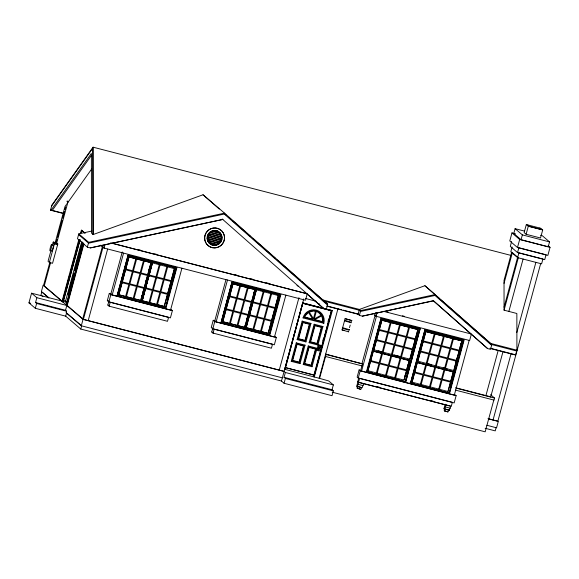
<?xml version="1.0" encoding="UTF-8"?>
<svg xmlns="http://www.w3.org/2000/svg" width="579" height="579" viewBox="0 0 579 579"><rect width="100%" height="100%" fill="white"/><g stroke="black" fill="none" stroke-linecap="round" stroke-linejoin="round"><path stroke-width="0.87" d="M320.187 346.228L320.18 347.132L319.47 347.697L318.595 347.501L318.211 346.691L318.609 345.88L319.485 345.67L320.317 346.343L320.31 347.241L319.601 347.813L318.725 347.617L318.341 346.807L318.739 345.989L319.622 345.786M357.243 386.2L361.68 387.612L360.775 389.356L357.142 388.154L357.243 386.2L356.845 386.092L358.741 377.544M357.583 388.531L357.684 386.577M444.382 408.767L448.819 410.178L447.914 411.922L444.281 410.721L444.382 408.767L443.984 408.658L445.186 404.236M444.715 411.097L444.824 409.143M323.82 323.299L323.075 322.206L323.314 320.462A10.024 9.872 -49.5 0 0 304.793 315.664L304.113 317.299L303.041 317.914L323.82 323.299A10.871 10.704 -49.5 0 0 316.272 310.149A10.871 10.704 -49.5 0 0 303.041 317.914M63.516 213.55L50.952 210.3L50.547 209.953L51.864 205.125L93.081 147.182L510.649 255.325M83.926 243.875L67.178 305.524L83.398 319.398L284.05 371.363L285.375 372.492L284.057 377.32L332.028 389.739L333.345 390.868L332.035 395.696L284.065 383.269L281.43 381.018L80.77 329.053L65.709 316.163L35.326 308.296L28.95 302.846L31.57 293.191L61.953 301.058M303.722 298.952L282.357 377.848L81.306 325.774L66.18 312.848L66.621 311.234L36.643 303.468L35.543 302.535L36.853 297.707L31.57 293.191M51.017 250.396L48.043 261.332L49.367 262.461L52.559 263.286L57.806 243.976L56.489 242.847M52.385 245.351L53.29 242.022L55.685 242.644M35.326 308.296L36.643 303.468M49.367 262.461L54.607 243.151L53.29 242.022M41.84 291.787L40.964 295.008L42.882 296.651M49.939 261.961L43.584 285.353L62.445 301.478L62.047 301.377L78.795 239.728M55.121 242.898L65.007 206.515L66.324 204.662M44.243 285.917L50.597 262.526M56.018 242.601L56.959 239.134M57.43 237.397L62.134 220.071M62.604 218.341L64.486 211.407M64.957 209.678L65.666 207.079M68.134 201.412L66.896 201.231L68.119 201.34L56.633 243.318M91.866 231.05L78.78 233.865L77.47 238.693L87.364 247.153L90.288 247.913L222.821 219.441L90.288 247.913M80.445 233.648L81.393 230.181L85.171 233.171M62.684 300.61L65.043 291.932M65.514 290.195L67.403 283.247M67.873 281.51L69.762 274.562M70.703 271.088L71.412 268.49M71.883 266.753L72.592 264.147M73.063 262.41L74.952 255.462M75.422 253.725L76.602 249.383M77.072 247.646L77.781 245.04M78.252 243.303L78.961 240.705M81.082 232.888L81.791 230.283M66.462 304.916L62.706 301.941L79.569 239.88M79.967 239.981L63.104 302.043L80.141 239.605M67.577 302.694L65.593 301L81.668 241.856M69.212 295.174L68.112 294.233L73.794 273.31L74.894 274.251M75.769 271.037L74.669 270.096L82.312 241.986M82.775 242.587L75.4 269.488L74.669 270.096M82.978 242.796L66.115 304.858L83.05 319.34L284.108 371.407M67.844 299.828L69.733 292.865M70.204 291.128L72.57 282.429M73.041 280.692L74.93 273.737M75.408 271.992L78.947 258.951M79.424 257.206L83.202 243.296M66.751 304.098L67.454 301.514M68.387 298.062L69.089 295.478M70.732 289.442L71.434 286.858M71.905 285.136L72.607 282.552M73.07 280.822L74.944 273.932M75.415 272.202L77.289 265.312M77.695 263.785L78.462 260.999M79.395 257.554L80.17 254.666M81.74 248.934L82.442 246.343M66.621 311.234L65.521 310.293L83.528 243.773M65.709 316.163L66.578 312.95L66.18 312.848M87.364 247.153L88.681 242.326L224.529 213.144L327.707 304.228L326.397 309.056M82.739 318.834L102.411 246.422M81.306 325.774L83.05 319.34M80.77 329.053L81.646 325.832L66.578 312.95M83.398 319.398L103.069 246.987M307.196 294.002L305.495 300.233L104.046 248.058L104.893 244.946M88.196 320.636L107.629 249.1M170.848 309.324L172.383 310.633L170.414 317.878L108.859 301.934L107.325 300.617L109.286 293.379L110.886 293.792L112.21 294.921L170.566 310.033L181.929 268.2M109.149 306.182L110.242 302.158L168.598 317.278L167.505 321.302L109.149 306.182L107.832 305.053L108.924 301.037L107.325 300.617M110.886 293.792L122.256 251.959M108.859 301.934L110.828 294.697L109.286 293.379M112.21 294.921L123.573 253.088M128.097 255.086L117.001 296.166L128.097 255.086L176.921 267.766L128.154 255.136M117.349 295.724L165.428 308.238L176.356 268.012L128.386 255.592L117.457 295.818L128.277 255.498M119.028 293.893L129.066 256.946L151.054 262.642L140.777 300.45L118.709 294.689M150.967 262.569L140.863 300.523L118.876 294.827L128.987 256.873M125.585 296.513L128.864 284.448L122.075 282.69M135.862 258.704L132.584 270.769L125.788 269.011M126.388 296.723L129.667 284.658L136.463 286.417L133.184 298.482M136.658 258.914L133.38 270.979L140.176 272.738L143.454 260.673M133.981 298.692L137.259 286.619L144.055 288.385M144.258 260.876L140.979 272.948L147.775 274.707M141.16 298.663L142.094 295.225M143.027 291.787L143.961 288.349M145.365 283.189L146.299 279.758M148.868 270.299L149.802 266.861M129.146 255.723L152.661 261.809L141.732 302.035L152.494 261.672M174.388 268.533L164.277 306.486L142.296 300.791L152.4 262.844M149.006 302.484L152.284 290.412L145.488 288.653M159.283 264.668L156.004 276.74L149.208 274.982M149.809 302.687L153.088 290.622L159.876 292.381L156.598 304.453M160.079 264.878L156.8 276.943L163.596 278.709L166.875 266.637M157.401 304.655L160.68 292.59L167.476 294.349M167.671 266.847L164.393 278.912L171.189 280.67M174.467 268.605L164.197 306.414L142.21 300.725L152.487 262.909L174.554 268.678M171.095 284.615L171.797 282.045M172.26 280.337L175.285 269.206M167.078 300.161L175.451 269.351M165.428 308.238L176.081 267.78L153.37 261.896M165.768 308.795L176.863 267.715M285.86 295.116L274.489 336.949L216.133 321.837L214.816 320.708L213.217 320.296L211.248 327.533L212.79 328.85L274.345 344.794L276.313 337.55L274.772 336.233M213.072 333.099L214.165 329.075L272.521 344.194L271.428 348.211L213.072 333.099L211.755 331.97L212.848 327.946M214.816 320.708L225.94 279.744M212.79 328.85L214.751 321.613L213.217 320.296M216.133 321.837L227.496 280.004M232.02 282.002L220.932 323.075L232.02 282.002L280.844 294.675L269.64 335.661M221.504 321.779L232.201 282.414L280.279 294.928L269.351 335.154L221.272 322.641M221.381 322.735L232.201 282.414M254.89 289.486L244.787 327.439L222.799 321.743L232.99 283.862L222.72 321.671L244.7 327.367L254.977 289.551L233.844 284.079M229.516 323.429L232.794 311.364L225.998 309.606M239.786 285.621L236.507 297.686L229.711 295.927M230.312 323.639L233.59 311.574L240.386 313.333L237.108 325.398M240.589 285.823L237.31 297.896L244.099 299.654L247.378 287.589M237.904 325.608L241.182 313.536L247.978 315.294M248.181 287.792L244.903 299.864L251.699 301.623M244.852 326.433L245.322 324.718M246.719 319.557L247.653 316.12M249.99 307.529L250.924 304.091M253.493 294.639L254.427 291.201M245.489 328.814L256.417 288.588L245.489 328.814L269.351 335.154M278.311 295.449L268.2 333.403L246.22 327.707L256.331 289.753M252.929 329.4L256.207 317.328L249.411 315.569M263.206 291.584L259.928 303.657L253.132 301.891M253.732 329.603L257.011 317.538L263.807 319.297L260.528 331.362M264.002 291.794L260.724 303.859L267.52 305.618L270.798 293.553M261.324 331.572L264.603 319.507L271.399 321.265M271.602 293.763L268.323 305.828L275.112 307.587M278.39 295.522L268.12 333.33L246.133 327.642L256.41 289.826L278.477 295.587M275.951 308.108L276.653 305.538M277.117 303.823L278.977 296.976M270.769 327.931L279.671 294.414M269.076 334.923L280.004 294.697M279.252 370.119L298.93 297.715M281.43 381.018L282.357 377.848M302.795 302.976L284.767 369.351L302.745 302.933L332.375 310.641L302.745 302.933M285.107 369.409L302.759 303.201L330.667 310.431M284.065 383.269L285.382 378.449L284.057 377.32M291.237 361.354L296.26 342.855L305.053 345.127L300.031 363.634L291.237 361.354L292.2 360.71L296.788 343.817L296.26 342.855M297.136 339.634L302.166 321.128L310.959 323.408L305.929 341.914L297.136 339.634L298.098 338.99L302.687 322.098L302.166 321.128M300.031 363.634L299.394 362.577L303.982 345.677L305.053 345.127M305.929 341.914L305.292 340.857L309.888 323.958L310.959 323.408M303.23 364.466L308.252 345.96L317.046 348.24L312.023 366.739L303.23 364.466L304.192 363.815L308.781 346.922L308.252 345.96M309.128 342.739L314.158 324.24L322.952 326.513L317.922 345.019L309.128 342.739L310.091 342.095L314.679 325.203L314.158 324.24M312.023 366.739L311.386 365.682L315.975 348.79L317.046 348.24M317.922 345.019L317.285 343.962L321.873 327.063L322.952 326.513M322.829 340.72L323.538 338.107M328.025 321.584L328.734 318.978M313.941 374.924L331.427 310.561M314.05 375.018L285.273 367.564L314.325 375.25L331.535 310.655L313.89 376.857M332.317 310.59L314.288 376.965M332.028 389.739L333.338 384.912L328.72 380.96L319.138 378.253L337.955 308.752M319.521 378.579L326.107 354.471L325.644 354.073L362.483 363.887L361.933 365.899L325.564 356.483M348.442 331.557L348.775 331.912L342.051 329.9L345.106 318.638L351.837 320.578L345.106 318.638M349.506 327.634L350.208 325.072M351.504 320.296L351.185 322.264L344.671 320.245M433.541 300.848L362.345 316.141L359.429 315.381L358.112 314.259L359.421 309.432L424.914 285.708L491.846 344.512L490.536 349.34L487.612 348.58L433.57 300.942M359.429 315.381L360.739 310.561L435.256 294.552M469.185 340.365L454.32 395.073L361.586 371.052L359.11 369.887L357.142 377.132L358.242 378.073L454.168 402.912L456.136 395.674L455.036 394.733M471.335 334.278L469.634 340.517L376.104 316.293L374.729 315.114L375.387 312.703M362.013 363.489L375.127 315.222L374.729 315.114M358.242 378.073L360.21 370.828L359.11 369.887M360.71 370.299L361.933 365.899M376.104 316.293L377.161 312.392M358.524 382.321L359.617 378.297L452.351 402.311L451.258 406.335L358.524 382.321L357.648 381.568M361.586 371.052L376.451 316.351L375.127 315.222M363.67 383.616L362.136 387.756L357.337 386.519L358.871 382.372L450.802 406.183L449.275 410.33L443.984 408.658M420.202 328.539L405.553 382.444L420.202 328.539L380.975 318.349L366.326 372.254M372.688 349.911L381.156 318.761L419.637 328.792L405.206 381.887L366.536 371.913L370.075 372.862M366.84 371.95L381.156 318.761M379.636 328.691L381.945 320.209L418.002 329.596L409.954 359.197L373.896 349.81L379.404 329.538L387.8 331.709L390.333 322.38M381.858 320.136L373.817 349.745M376.401 372.927L378.934 363.59L370.546 361.419M381.691 353.458L379.158 362.787L370.763 360.616M382.292 351.989L384.825 342.652L376.437 340.481M377.197 373.129L379.737 363.8L388.133 365.971L385.592 375.308M382.487 353.66L379.954 362.997L388.35 365.168L390.883 355.832M383.088 352.191L385.628 342.862L394.024 345.033L391.484 354.37M391.136 322.59L388.603 331.919L396.991 334.09L399.532 324.761M386.396 375.51L388.929 366.181L397.324 368.353L394.784 377.682M391.686 356.042L389.146 365.378L397.541 367.549L400.075 358.213M392.287 354.572L394.82 345.243L403.216 347.414L400.682 356.751M400.328 324.971L397.795 334.3L406.19 336.471L408.723 327.142M395.587 377.892L398.12 368.562L406.516 370.734M400.878 358.423L398.338 367.752L406.733 369.93M401.479 356.954L404.012 347.624L412.407 349.796M409.519 327.352L406.986 336.681L415.382 338.853M404.591 377.457L405.51 374.07M407.117 368.143L408.036 364.756M403.983 380.063L409.273 360.594M409.353 360.666L373.296 351.279L368.005 370.748L404.062 380.135L409.187 360.529M417.835 329.451L409.787 359.06M406.827 373.94L410.489 360.471M405.206 381.887L410.663 360.572L372.29 350.635L410.829 360.717L419.529 328.698M411.112 358.908L413.471 350.23M413.942 348.5L415.823 341.559M416.301 339.83L418.183 332.889M424.943 329.733L410.352 383.682L424.943 329.733L464.17 339.924L449.47 393.785M425.124 330.146L416.424 362.164L454.797 372.102L463.497 340.083L425.124 330.146L463.605 340.177L449.181 393.279L409.635 383.074L412.306 383.797M410.808 383.341L425.232 330.24M411.973 382.14L448.03 391.527L453.321 372.051L417.264 362.664L412.06 382.205L417.032 363.518M425.681 332.44L417.864 361.202L453.922 370.589L461.803 340.843M425.826 331.521L417.785 361.13M420.368 384.311L422.902 374.975L414.513 372.804M425.659 364.842L423.126 374.172L414.73 372M426.26 363.373L428.793 354.044L420.405 351.866M434.308 333.765L431.768 343.101L423.372 340.922M421.165 384.514L423.705 375.185L432.1 377.356L429.56 386.692M426.455 365.045L423.922 374.381L432.318 376.553L434.851 367.224M427.063 363.583L429.596 354.247L437.992 356.425L435.451 365.754M435.104 333.974L432.571 343.304L440.959 345.482L443.5 336.146M430.363 386.895L432.897 377.566L441.292 379.737L438.759 389.074M435.654 367.426L433.114 376.763L441.509 378.934L444.042 369.605M436.255 365.964L438.788 356.628L447.183 358.806L444.65 368.135M444.296 336.356L441.763 345.685L450.158 347.863L452.691 338.527M439.555 389.276L442.088 379.947L450.484 382.118M444.846 369.807L442.313 379.144L450.701 381.315M445.446 368.345L447.98 359.009L456.375 361.18M453.487 338.737L450.954 348.066L459.35 350.244M447.951 391.455L453.241 371.986M455.181 365.219L456.122 361.737M456.831 359.125L457.779 355.644M460.146 346.937L461.094 343.448M450.795 385.325L453.994 373.542M449.181 393.279L454.631 371.964L417.126 362.251M454.848 371.161L455.789 367.687M456.73 364.22L457.678 360.753M459.089 355.549L460.971 348.616M461.441 346.879L463.33 339.945L462.997 339.663M444.477 409.085L446.011 404.938M515.448 233.793L511.974 232.896L509.788 240.944L517.488 247.523L547.864 255.39L550.05 247.349L548.125 245.699M511.604 241.544L510.294 246.372L517.554 252.582L544.73 259.616L546.048 254.789L518.864 247.754L517.554 252.582M524.444 231.093L515.107 228.669L513.79 233.496L521.049 239.706L548.233 246.748L549.543 241.921L542.284 235.711L540.583 235.269M512.111 246.972L510.801 251.8L517.619 257.633L541.604 263.843L542.914 259.016L518.936 252.806L517.619 257.633M504.027 283.377L512.372 252.668M517.488 247.523L519.674 239.482L511.974 232.896M521.049 239.706L522.359 234.879L515.107 228.669M526.325 224.543L524.14 232.584L526.116 234.278L540.511 238.005L542.697 229.957L540.714 228.264L526.325 224.543L528.301 226.23L542.697 229.957M504.063 307.203L517.648 257.177M504.063 310.178L518.314 257.742L511.713 252.104L504.027 280.402L504.063 310.178L516.859 313.492L516.909 350.215L515.592 355.043L490.066 348.428M526.116 234.278L528.301 226.23M485.926 395.58L498.193 350.425M508.861 311.422L523.105 258.987M455.615 387.727L490.724 396.825L502.992 351.67M493.815 400.038L485.18 431.818L332.216 392.2M490.608 394.704L494.589 398.106L494.039 400.111L455.514 390.123M493.055 419.985L511.185 353.27M516.83 332.476L535.901 262.301M496.102 427.664L495.226 430.877L485.13 428.265M540.692 263.539L497.853 421.223L488.748 418.87M50.952 210.3L91.373 153.478L91.482 233.062L93.205 234.531L203.034 194.761L224.529 213.144M52.153 210.611L91.533 155.244M66.838 203.938L91.656 169.046M68.112 294.233L68.843 293.625L74.09 274.316L73.794 273.31M56.633 243.318L55.591 242.985L56.749 243.31M522.359 234.879L549.543 241.921M519.674 239.482L550.05 247.349M219.557 232.852A7.107 6.999 -49.5 0 0 207.76 236.138A7.107 6.999 -49.5 0 0 216.343 244.7A7.107 6.999 -49.5 0 0 219.557 232.852L212.652 230.999A7.107 6.999 -49.5 0 1 219.448 232.758C223.248 236.37 221.272 243.361 216.228 244.606A7.107 6.999 -49.5 0 1 209.439 242.847L207.629 239.699L207.506 237.086L220.831 240.538M219.955 233.417L211.885 231.325L209.489 232.859L207.564 236.666L220.997 240.147M210.322 232.215L220.86 234.944M209.902 232.541L221.055 235.429M208.939 233.576L221.366 236.797M208.664 233.938L221.424 237.245M208.049 235.074L221.381 238.526M207.89 235.458L221.323 238.939M207.463 238.36L220.223 241.667M207.514 238.809L219.948 242.029M207.825 240.184L218.985 243.071M208.02 240.661L218.565 243.39M208.932 242.188L217.002 244.28M209.345 242.724L216.372 244.548M50.547 209.953L62.807 213.13M386.714 311.726L388.458 312.175M402.463 315.801L404.214 316.257M383.501 311.321L470.93 333.931M137.295 249.361L140.784 250.258M154.716 253.87L156.453 254.319M235.125 274.692L236.869 275.148M250.801 278.752L252.545 279.201M266.478 282.813L269.959 283.717M112.246 243.26L306.848 293.698L110.553 242.862M78.751 234.719L88.645 243.18L224.283 214.042L327.49 305.039M301.695 281.488L322.648 299.908L359.421 309.432L360.739 310.561M441.147 299.98L490.522 343.383L516.909 350.215M323.306 300.935L359.204 310.235L360.71 311.408L435.01 295.449L491.629 345.316M491.158 344.411L516.685 351.019M305.69 298.525L316.083 301.254M381.264 318.855L419.637 328.792M306.761 293.748L318.016 303.635L319.753 304.084M327.576 306.11L341.494 309.714M343.231 310.163L358.017 313.992M425.912 331.593L461.883 340.908L453.755 370.444M490.152 348.211L513.993 354.391M382.024 320.274L418.002 329.596M425.992 331.666L461.97 340.98M326.585 306.096L358.112 314.259M232.078 282.045L280.844 294.675M232.309 282.509L280.279 294.928M129.146 257.018L151.133 262.707M233.076 283.927L255.057 289.623M303.034 303.439L331.81 310.887M54.607 243.151L57.806 243.976M57.589 244.787L54.39 243.954L53.073 242.825M379.187 330.341L387.583 332.52L385.049 341.849L376.654 339.678M415.165 339.663L406.769 337.485L404.236 346.821L412.624 348.992M423.155 341.733L431.55 343.904L429.017 353.233L420.622 351.062M459.133 351.048L450.737 348.876L448.204 358.206L456.592 360.377M148.984 275.785L155.78 277.544L152.501 289.609L145.705 287.85M170.971 281.474L164.175 279.715L160.897 291.787L167.693 293.546M252.914 302.701L259.71 304.46L256.432 316.525L249.636 314.766M274.895 308.39L268.099 306.631L264.82 318.696L271.616 320.462M125.571 269.814L132.367 271.58L129.088 283.645L122.292 281.886M147.551 275.51L140.755 273.751L137.476 285.816L144.272 287.575M229.494 296.73L236.29 298.489L233.011 310.561L226.215 308.802M251.481 302.426L244.685 300.667L241.407 312.732L248.203 314.491M304.113 317.299L323.075 322.206M342.051 329.9L344.447 330.522M302.687 322.098L309.888 323.958M314.679 325.203L321.873 327.063M378.101 350.852L381.525 351.735M394.371 355.065L399.51 356.396M427.208 363.569L431.485 364.676M443.478 367.781L446.908 368.671M298.098 338.99L305.292 340.857M310.091 342.095L317.285 343.962M129.066 298.46L132.555 299.365M143.02 302.079L159.761 306.508M161.498 306.964L164.11 307.637M225.137 323.343L228.625 324.247M245.395 328.691L264.552 333.649M266.297 334.105L268.909 334.778M118.058 295.811L119.802 296.26M132.034 299.43L135.529 300.335M141.565 301.898L165.153 308.006M228.097 324.305L231.593 325.21M116.343 295.601L121.568 296.955M123.313 297.403L130.275 299.205M132.019 299.661L137.245 301.015M138.989 301.464L145.951 303.266M147.696 303.714L152.921 305.068M154.658 305.524L161.628 307.326M221.142 322.742L226.367 324.095M230.717 325.217L233.33 325.897M235.074 326.346L242.036 328.155M243.781 328.604L249.006 329.958M250.75 330.406L264.683 334.018M266.42 334.467L269.032 335.14M110.828 294.697L172.383 310.633M214.751 321.613L276.313 337.55M296.788 343.817L303.982 345.677M308.781 346.922L315.975 348.79M326.107 354.471L362.483 363.887M456.093 388.133L494.589 398.106M367.108 371.66L372.333 373.014M374.077 373.469L381.054 375.272M382.799 375.728L388.031 377.081M389.776 377.53L398.497 379.788M411.076 383.045L414.564 383.949M416.308 384.405L430.262 388.017M431.999 388.466L437.232 389.826M438.976 390.275L441.596 390.955M366.398 371.573L369.887 372.478M371.631 372.934L378.608 374.736M380.352 375.192L385.585 376.545M387.329 376.994L394.306 378.804M396.05 379.252L401.283 380.613M413.855 383.863L419.087 385.223M420.832 385.672L427.809 387.481M429.553 387.93L434.786 389.283M436.53 389.739L443.507 391.542M445.251 391.997L448.739 392.902M366.565 371.718L404.931 381.655M410.533 383.103L448.906 393.04M371.819 373.31L378.782 375.112M380.519 375.568L385.744 376.915M387.489 377.37L391.838 378.5M396.188 379.621L398.801 380.302M400.545 380.75L404.026 381.655M414.043 384.246L419.268 385.6M421.005 386.048L427.968 387.858M429.712 388.306L434.938 389.66M436.675 390.108L443.637 391.911M445.381 392.367L448.863 393.264M107.832 305.053L108.23 305.162M211.755 331.97L213.419 333.157M360.21 370.828L456.136 395.674M65.593 301L63.596 300.487L66.896 303.302M292.2 360.71L299.394 362.577M304.192 363.815L311.386 365.682M36.853 297.707L67.229 305.574M376.712 386.504L379.31 387.177M430.45 400.422L433.049 401.095M358.321 384.384L363.12 385.628M445.461 406.95L450.259 408.195M487.959 418.697L498.309 421.374L496.558 427.816L486.845 425.261M35.543 302.535L65.521 310.293M28.95 302.846L30.687 303.295M284.709 369.301L319.138 378.253M357.142 388.154L360.775 389.356M444.281 410.721L447.914 411.922M285.375 372.492L333.338 384.912M285.382 378.449L333.345 390.868M539.679 228.097L541.329 229.508L529.336 226.403L527.686 224.992M515.194 354.703L515.592 355.043M490.522 343.383L491.846 344.512M490.066 396.26L490.724 396.825M362.345 316.141L433.381 300.704L487.612 348.58M322.648 299.908L327.707 304.228M344.505 320.853L351.236 322.793M448.776 409.903L449.275 410.33M297.005 285.281L298.359 286.439M318.016 303.635L323.473 308.303L222.213 218.971M373.216 351.207L367.926 370.676M342.652 327.692L349.383 329.697L349.043 329.35L349.217 330.298L342.486 328.293M356.845 386.092L357.337 386.519M101.086 245.293L104.386 248.116M100.688 245.192L104.046 248.058M81.393 230.181L84.766 233.069M51.64 205.936L92.835 148.079L92.958 234.321M78.78 233.865L88.681 242.326M80.3 251.699L80.85 252.169M78.042 260.014L78.592 260.485M77.825 260.818L78.375 261.288M75.567 269.134L76.117 269.604M61.548 300.957L43.128 285.201L41.384 291.642L48.889 298.055M62.047 301.377L62.706 301.941M42.477 292.337L48.238 297.259M424.914 285.708L439.794 298.793M203.034 194.761L219.253 209.012M224.659 213.767L226.005 214.954M228.712 217.335L230.739 219.115M232.765 220.896L245.605 232.186M248.984 235.154L250.338 236.341M253.037 238.714L255.744 241.096M257.098 242.283L271.283 254.76M273.31 256.54L275.343 258.321M277.37 260.101L300.342 280.301M93.081 147.182L93.205 234.531M53.015 245.04A3.344 0.521 -75.5 0 1 53.022 247.971A3.344 0.521 -75.5 0 1 51.517 251.025M322.894 320.462L322.727 321.685L314.723 319.615L321.707 315.859L322.894 320.462M133.163 271.783L129.884 283.855L136.68 285.613L139.959 273.541L133.163 271.783M156.583 277.754L153.305 289.818L160.101 291.577L163.379 279.512L156.583 277.754M237.086 298.699L233.807 310.764L240.603 312.522L243.882 300.458L237.086 298.699M260.507 304.663L257.228 316.735L264.024 318.493L267.303 306.429L260.507 304.663M297.078 344.324L292.706 360.413L299.104 362.07L303.476 345.981L297.078 344.324M302.983 322.604L298.612 338.693L305.003 340.351L309.374 324.254L302.983 322.604M315.475 311.263L313.449 318.725L309.28 312.081L313.427 311.017L315.475 311.263M316.272 311.473L314.245 318.935L321.236 315.179L318.175 312.247L316.272 311.473M309.07 347.429L304.699 363.518L311.097 365.175L315.468 349.086L309.07 347.429M314.969 325.709L310.597 341.798L316.995 343.456L321.367 327.367L314.969 325.709M318.428 344.722L316.901 350.353L319.297 350.975L320.831 345.337L318.428 344.722M318.559 348.196L318.117 349.803L318.515 349.911L318.957 348.297L318.559 348.196M388.379 332.722L385.846 342.059L394.241 344.23L396.774 334.901L388.379 332.722M397.578 335.103L395.037 344.44L403.433 346.611L405.966 337.282L397.578 335.103M432.347 344.114L429.813 353.443L438.209 355.615L440.742 346.285L432.347 344.114M441.545 346.495L439.005 355.824L447.401 357.996L449.934 348.667L441.545 346.495M305.155 315.866L304.677 317.017L312.682 319.087L308.527 312.443L305.155 315.866M50.822 249.535A3.344 0.521 -75.5 0 0 51.748 244.381A3.344 0.521 -75.5 0 0 50.055 248.883A3.344 0.521 -75.5 0 0 50.822 249.535M216.445 245.098A7.527 7.411 -49.5 0 0 219.854 232.555A7.527 7.411 -49.5 0 0 207.354 236.037A7.527 7.411 -49.5 0 0 216.445 245.098M217.074 247.501A10.031 9.879 -49.5 0 0 221.619 230.782A10.031 9.879 -49.5 0 0 204.959 235.414A10.031 9.879 -49.5 0 0 217.074 247.501M217.132 247.544A10.031 9.879 -49.5 0 0 221.677 230.826A10.031 9.879 -49.5 0 0 205.017 235.458A10.031 9.879 -49.5 0 0 217.132 247.544M216.503 245.149A7.527 7.411 -49.5 0 0 219.911 232.606A7.527 7.411 -49.5 0 0 207.412 236.08A7.527 7.411 -49.5 0 0 216.503 245.149"/></g></svg>
